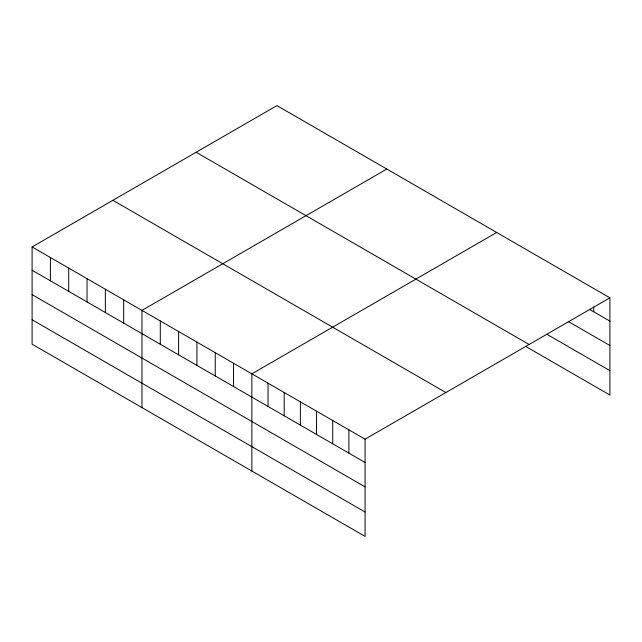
<?xml version="1.0" encoding="UTF-8"?>
<svg xmlns="http://www.w3.org/2000/svg" width="642" height="642" viewBox="0 0 642 642"><rect width="100%" height="100%" fill="white"/><g stroke="black" fill="none" stroke-linecap="round" stroke-linejoin="round"><path stroke-width="0.96" d="M32.1 246.953L365.065 439.192L365.065 536.399L32.1 344.168L32.1 246.953L276.935 105.601L609.9 297.832L609.9 395.047L525.629 346.391M386.813 169.039L141.978 310.391L141.978 407.606M496.691 232.476L251.857 373.829L251.857 471.043M365.065 439.192L609.9 297.832M589.468 309.324L609.9 321.112M568.194 321.433L609.9 345.508M546.912 334.281L609.9 370.651M196.139 152.25L529.104 344.481M112.896 200.304L445.861 392.543M32.1 270.234L365.065 462.473M32.1 294.63L365.065 486.869M32.1 319.764L365.065 512.003M593.73 306.924L593.73 311.779M348.895 429.851L348.895 453.132M332.716 420.518L332.716 443.799M316.546 411.177L316.546 434.457M300.376 401.844L300.376 425.124M284.205 392.503L284.205 415.783M268.027 383.17L268.027 406.45M233.544 363.26L233.544 386.54M215.23 352.683L215.23 375.963M196.917 342.114L196.917 365.394M178.604 331.537L178.604 354.817M160.291 320.968L160.291 344.248M123.665 299.822L123.665 323.103M105.352 289.245L105.352 312.526M87.039 278.676L87.039 301.957M68.726 268.099L68.726 291.38M50.413 257.53L50.413 280.811"/></g></svg>
